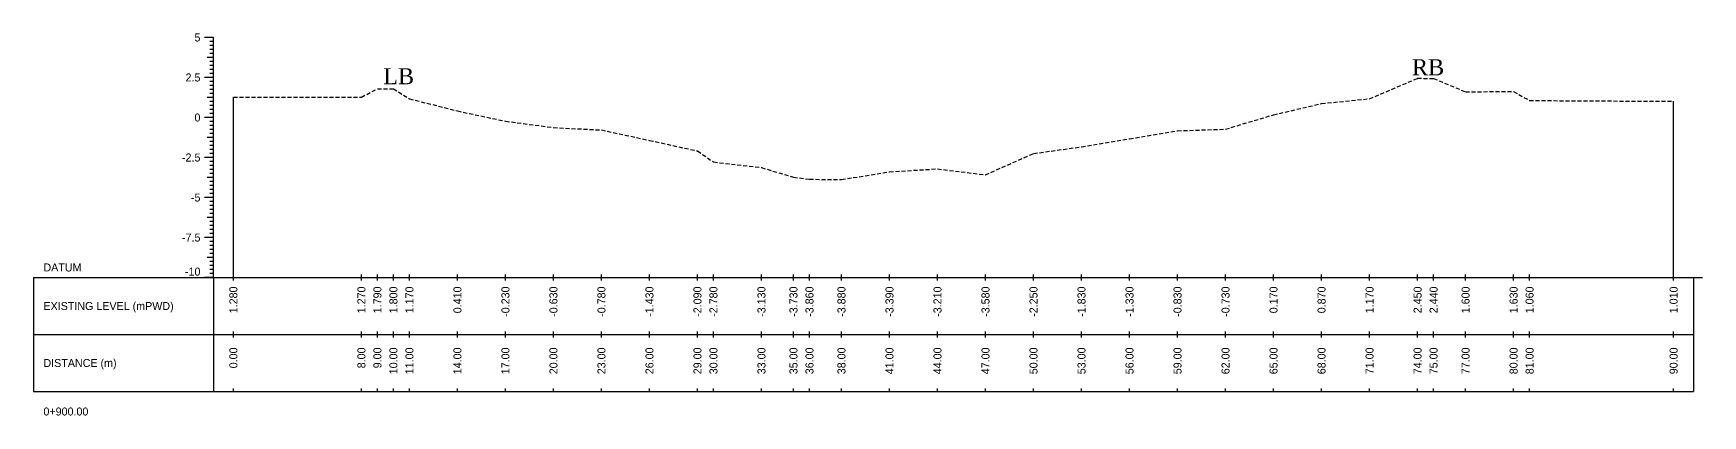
# Model space of a CAD drawing. Header units: inches. Extents: x 2527 to 3799, y -2520 to -1051.
# Drawn here: x 3084.5 to 3188.8, y -1242.1 to -1218.2 of the extents above; entities that cross this region are included whole.
import ezdxf
from ezdxf.enums import TextEntityAlignment as Align

# ---------------------------------------------------------------- set-up
doc = ezdxf.new("R2010")
doc.units = ezdxf.units.IN
doc.header["$MEASUREMENT"] = 0
doc.linetypes.add('HIDDEN', pattern=[0.375, 0.25, -0.125])
doc.layers.add('CS_Drawing', color=7, linetype='Continuous')
doc.layers.add('GL', color=3, linetype='HIDDEN')
doc.styles.add('romans', font='romans.shx')

msp = doc.modelspace()

# ---------------------------------------------------------------- linework, layer by layer
at = {"layer": 'CS_Drawing'}
for p, q in [((3095.74, -1218.49), (3095.18, -1218.49)), ((3095.74, -1218.49), (3095.35, -1218.49)), ((3095.74, -1218.49), (3095.52, -1218.49)), ((3095.74, -1218.74), (3095.52, -1218.74)), ((3095.74, -1218.99), (3095.52, -1218.99)), ((3095.74, -1219.24), (3095.52, -1219.24)), ((3095.74, -1233.49), (3095.74, -1218.49)), ((3095.74, -1219.74), (3095.35, -1219.74)), ((3095.74, -1219.49), (3095.52, -1219.49)), ((3095.74, -1219.74), (3095.52, -1219.74)), ((3095.74, -1219.99), (3095.52, -1219.99)), ((3095.74, -1220.24), (3095.52, -1220.24)), ((3095.74, -1220.99), (3095.18, -1220.99)), ((3095.74, -1220.99), (3095.35, -1220.99)), ((3095.74, -1220.49), (3095.52, -1220.49)), ((3095.74, -1220.74), (3095.52, -1220.74)), ((3095.74, -1220.99), (3095.52, -1220.99)), ((3095.74, -1221.24), (3095.52, -1221.24)), ((3095.74, -1221.49), (3095.52, -1221.49)), ((3095.74, -1222.24), (3095.35, -1222.24)), ((3095.74, -1221.74), (3095.52, -1221.74)), ((3095.74, -1221.99), (3095.52, -1221.99)), ((3095.74, -1222.24), (3095.52, -1222.24)), ((3095.74, -1222.49), (3095.52, -1222.49)), ((3096.99, -1233.49), (3096.99, -1222.21)), ((3186.99, -1233.49), (3186.99, -1222.48)), ((3095.74, -1223.49), (3095.18, -1223.49)), ((3095.74, -1223.49), (3095.35, -1223.49)), ((3095.74, -1222.74), (3095.52, -1222.74)), ((3095.74, -1222.99), (3095.52, -1222.99)), ((3095.74, -1223.24), (3095.52, -1223.24)), ((3095.74, -1223.49), (3095.52, -1223.49)), ((3095.74, -1223.74), (3095.52, -1223.74)), ((3095.74, -1223.99), (3095.52, -1223.99)), ((3095.74, -1224.24), (3095.52, -1224.24)), ((3095.74, -1224.49), (3095.52, -1224.49)), ((3095.74, -1224.74), (3095.35, -1224.74)), ((3095.74, -1224.74), (3095.52, -1224.74)), ((3095.74, -1224.99), (3095.52, -1224.99)), ((3095.74, -1225.24), (3095.52, -1225.24)), ((3095.74, -1225.49), (3095.52, -1225.49)), ((3095.74, -1225.99), (3095.18, -1225.99)), ((3095.74, -1225.99), (3095.35, -1225.99)), ((3095.74, -1225.74), (3095.52, -1225.74)), ((3095.74, -1225.99), (3095.52, -1225.99)), ((3095.74, -1226.24), (3095.52, -1226.24)), ((3095.74, -1226.49), (3095.52, -1226.49)), ((3095.74, -1227.24), (3095.35, -1227.24)), ((3095.74, -1226.74), (3095.52, -1226.74)), ((3095.74, -1226.99), (3095.52, -1226.99)), ((3095.74, -1227.24), (3095.52, -1227.24)), ((3095.74, -1227.49), (3095.52, -1227.49)), ((3095.74, -1227.74), (3095.52, -1227.74)), ((3095.74, -1228.49), (3095.18, -1228.49)), ((3095.74, -1228.49), (3095.35, -1228.49)), ((3095.74, -1227.99), (3095.52, -1227.99)), ((3095.74, -1228.24), (3095.52, -1228.24)), ((3095.74, -1228.49), (3095.52, -1228.49)), ((3095.74, -1228.74), (3095.52, -1228.74)), ((3095.74, -1229.74), (3095.35, -1229.74)), ((3095.74, -1228.99), (3095.52, -1228.99)), ((3095.74, -1229.24), (3095.52, -1229.24)), ((3095.74, -1229.49), (3095.52, -1229.49)), ((3095.74, -1229.74), (3095.52, -1229.74)), ((3095.74, -1229.99), (3095.52, -1229.99)), ((3095.74, -1230.24), (3095.52, -1230.24)), ((3095.74, -1230.49), (3095.52, -1230.49)), ((3095.74, -1230.74), (3095.52, -1230.74)), ((3095.74, -1230.99), (3095.18, -1230.99)), ((3095.74, -1230.99), (3095.35, -1230.99)), ((3095.74, -1230.99), (3095.52, -1230.99)), ((3095.74, -1231.24), (3095.52, -1231.24)), ((3095.74, -1231.49), (3095.52, -1231.49)), ((3095.74, -1231.74), (3095.52, -1231.74)), ((3095.74, -1232.24), (3095.35, -1232.24)), ((3095.74, -1231.99), (3095.52, -1231.99)), ((3095.74, -1232.24), (3095.52, -1232.24)), ((3095.74, -1232.49), (3095.52, -1232.49)), ((3095.74, -1232.74), (3095.52, -1232.74)), ((3084.49, -1233.49), (3095.74, -1233.49)), ((3084.49, -1233.49), (3084.49, -1240.61)), ((3095.74, -1233.49), (3095.18, -1233.49)), ((3095.74, -1233.49), (3095.35, -1233.49)), ((3095.74, -1232.99), (3095.52, -1232.99)), ((3095.74, -1233.24), (3095.52, -1233.24)), ((3095.74, -1233.49), (3095.52, -1233.49)), ((3095.74, -1233.49), (3188.24, -1233.49)), ((3095.74, -1233.49), (3095.74, -1240.61)), ((3096.99, -1233.67), (3096.99, -1233.3)), ((3104.99, -1233.67), (3104.99, -1233.3)), ((3105.99, -1233.67), (3105.99, -1233.3)), ((3106.99, -1233.67), (3106.99, -1233.3)), ((3107.99, -1233.67), (3107.99, -1233.3)), ((3110.99, -1233.67), (3110.99, -1233.3)), ((3113.99, -1233.67), (3113.99, -1233.3)), ((3116.99, -1233.67), (3116.99, -1233.3)), ((3119.99, -1233.67), (3119.99, -1233.3)), ((3122.99, -1233.67), (3122.99, -1233.3)), ((3125.99, -1233.67), (3125.99, -1233.3)), ((3126.99, -1233.67), (3126.99, -1233.3)), ((3129.99, -1233.67), (3129.99, -1233.3)), ((3131.99, -1233.67), (3131.99, -1233.3)), ((3132.99, -1233.67), (3132.99, -1233.3)), ((3134.99, -1233.67), (3134.99, -1233.3)), ((3137.99, -1233.67), (3137.99, -1233.3)), ((3140.99, -1233.67), (3140.99, -1233.3)), ((3143.99, -1233.67), (3143.99, -1233.3)), ((3146.99, -1233.67), (3146.99, -1233.3)), ((3149.99, -1233.67), (3149.99, -1233.3)), ((3152.99, -1233.67), (3152.99, -1233.3)), ((3155.99, -1233.67), (3155.99, -1233.3)), ((3158.99, -1233.67), (3158.99, -1233.3)), ((3161.99, -1233.67), (3161.99, -1233.3)), ((3164.99, -1233.67), (3164.99, -1233.3)), ((3167.99, -1233.67), (3167.99, -1233.3)), ((3170.99, -1233.67), (3170.99, -1233.3)), ((3171.99, -1233.67), (3171.99, -1233.3)), ((3173.99, -1233.67), (3173.99, -1233.3)), ((3176.99, -1233.67), (3176.99, -1233.3)), ((3177.99, -1233.67), (3177.99, -1233.3)), ((3186.99, -1233.67), (3186.99, -1233.3)), ((3188.24, -1233.49), (3188.8, -1233.49)), ((3188.24, -1233.49), (3188.63, -1233.49)), ((3188.24, -1233.49), (3188.47, -1233.49)), ((3188.24, -1233.49), (3188.24, -1240.61)), ((3084.49, -1237.05), (3095.74, -1237.05)), ((3095.74, -1237.05), (3188.24, -1237.05)), ((3095.74, -1237.05), (3188.24, -1237.05)), ((3096.99, -1237.24), (3096.99, -1236.86)), ((3104.99, -1237.24), (3104.99, -1236.86)), ((3105.99, -1237.24), (3105.99, -1236.86)), ((3106.99, -1237.24), (3106.99, -1236.86)), ((3107.99, -1237.24), (3107.99, -1236.86)), ((3110.99, -1237.24), (3110.99, -1236.86)), ((3113.99, -1237.24), (3113.99, -1236.86)), ((3116.99, -1237.24), (3116.99, -1236.86)), ((3119.99, -1237.24), (3119.99, -1236.86)), ((3122.99, -1237.24), (3122.99, -1236.86)), ((3125.99, -1237.24), (3125.99, -1236.86)), ((3126.99, -1237.24), (3126.99, -1236.86)), ((3129.99, -1237.24), (3129.99, -1236.86)), ((3131.99, -1237.24), (3131.99, -1236.86)), ((3132.99, -1237.24), (3132.99, -1236.86)), ((3134.99, -1237.24), (3134.99, -1236.86)), ((3137.99, -1237.24), (3137.99, -1236.86)), ((3140.99, -1237.24), (3140.99, -1236.86)), ((3143.99, -1237.24), (3143.99, -1236.86)), ((3146.99, -1237.24), (3146.99, -1236.86)), ((3149.99, -1237.24), (3149.99, -1236.86)), ((3152.99, -1237.24), (3152.99, -1236.86)), ((3155.99, -1237.24), (3155.99, -1236.86)), ((3158.99, -1237.24), (3158.99, -1236.86)), ((3161.99, -1237.24), (3161.99, -1236.86)), ((3164.99, -1237.24), (3164.99, -1236.86)), ((3167.99, -1237.24), (3167.99, -1236.86)), ((3170.99, -1237.24), (3170.99, -1236.86)), ((3171.99, -1237.24), (3171.99, -1236.86)), ((3173.99, -1237.24), (3173.99, -1236.86)), ((3176.99, -1237.24), (3176.99, -1236.86)), ((3177.99, -1237.24), (3177.99, -1236.86)), ((3186.99, -1237.24), (3186.99, -1236.86)), ((3084.49, -1240.61), (3095.74, -1240.61)), ((3095.74, -1240.61), (3188.24, -1240.61)), ((3096.99, -1240.61), (3096.99, -1240.42)), ((3104.99, -1240.61), (3104.99, -1240.42)), ((3105.99, -1240.61), (3105.99, -1240.42)), ((3106.99, -1240.61), (3106.99, -1240.42)), ((3107.99, -1240.61), (3107.99, -1240.42)), ((3110.99, -1240.61), (3110.99, -1240.42)), ((3113.99, -1240.61), (3113.99, -1240.42)), ((3116.99, -1240.61), (3116.99, -1240.42)), ((3119.99, -1240.61), (3119.99, -1240.42)), ((3122.99, -1240.61), (3122.99, -1240.42)), ((3125.99, -1240.61), (3125.99, -1240.42)), ((3126.99, -1240.61), (3126.99, -1240.42)), ((3129.99, -1240.61), (3129.99, -1240.42)), ((3131.99, -1240.61), (3131.99, -1240.42)), ((3132.99, -1240.61), (3132.99, -1240.42)), ((3134.99, -1240.61), (3134.99, -1240.42)), ((3137.99, -1240.61), (3137.99, -1240.42)), ((3140.99, -1240.61), (3140.99, -1240.42)), ((3143.99, -1240.61), (3143.99, -1240.42)), ((3146.99, -1240.61), (3146.99, -1240.42)), ((3149.99, -1240.61), (3149.99, -1240.42)), ((3152.99, -1240.61), (3152.99, -1240.42)), ((3155.99, -1240.61), (3155.99, -1240.42)), ((3158.99, -1240.61), (3158.99, -1240.42)), ((3161.99, -1240.61), (3161.99, -1240.42)), ((3164.99, -1240.61), (3164.99, -1240.42)), ((3167.99, -1240.61), (3167.99, -1240.42)), ((3170.99, -1240.61), (3170.99, -1240.42)), ((3171.99, -1240.61), (3171.99, -1240.42)), ((3173.99, -1240.61), (3173.99, -1240.42)), ((3176.99, -1240.61), (3176.99, -1240.42)), ((3177.99, -1240.61), (3177.99, -1240.42)), ((3186.99, -1240.61), (3186.99, -1240.42))]:
    msp.add_line(p, q, dxfattribs=at)
at = {"layer": 'GL'}
msp.add_lwpolyline([(3096.99, -1222.21), (3104.99, -1222.22), (3105.99, -1221.7), (3106.99, -1221.69), (3107.99, -1222.32), (3110.99, -1223.08), (3113.99, -1223.72), (3116.99, -1224.12), (3119.99, -1224.27), (3122.99, -1224.92), (3125.99, -1225.58), (3126.99, -1226.27), (3129.99, -1226.62), (3131.99, -1227.22), (3132.99, -1227.35), (3134.99, -1227.37), (3137.99, -1226.88), (3140.99, -1226.7), (3143.99, -1227.07), (3146.99, -1225.74), (3149.99, -1225.32), (3152.99, -1224.82), (3155.99, -1224.32), (3158.99, -1224.22), (3161.99, -1223.32), (3164.99, -1222.62), (3167.99, -1222.32), (3170.99, -1221.04), (3171.99, -1221.05), (3173.99, -1221.89), (3176.99, -1221.86), (3177.99, -1222.43), (3186.99, -1222.48)], dxfattribs=at)

# ---------------------------------------------------------------- texts
at = {"char_height": 1, "width": 87.7722, "attachment_point": 1, "style": 'romans'}
for s, insert in [('{\\fTimes New Roman|b0|i0|c0|p18;LB}', (3106.35, -1220.41)), ('{\\fTimes New Roman|b0|i0|c0|p18;RB}', (3170.64, -1219.85))]:
    msp.add_mtext(s, dxfattribs=dict(at, insert=insert))
at = {"layer": 'CS_Drawing'}
for s, p in [('5', (3094.93, -1218.49)), ('2.5', (3094.93, -1220.99)), ('0', (3094.93, -1223.49)), ('-2.5', (3094.93, -1225.99)), ('-5', (3094.93, -1228.49)), ('-7.5', (3094.93, -1230.99))]:
    msp.add_text(s, height=0.5, dxfattribs=at).set_placement(p, align=Align.MIDDLE_RIGHT)
for s, p in [('DATUM', (3085.12, -1232.86)), ('EXISTING LEVEL (mPWD)', (3085.12, -1235.27)), ('DISTANCE (m)', (3085.12, -1238.83)), ('0+900.00', (3085.12, -1241.86))]:
    msp.add_text(s, height=0.5, dxfattribs=at).set_placement(p, align=Align.MIDDLE_LEFT)
msp.add_text('-10', height=0.5, dxfattribs=at).set_placement((3094.93, -1233.37), align=Align.RIGHT)
for s, p in [('1.280', (3096.99, -1234.05)), ('1.270', (3104.99, -1234.05)), ('1.790', (3105.99, -1234.05)), ('1.800', (3106.99, -1234.05)), ('1.170', (3107.99, -1234.05)), ('0.410', (3110.99, -1234.05)), ('-0.230', (3113.99, -1234.05)), ('-0.630', (3116.99, -1234.05)), ('-0.780', (3119.99, -1234.05)), ('-1.430', (3122.99, -1234.05)), ('-2.090', (3125.99, -1234.05)), ('-2.780', (3126.99, -1234.05)), ('-3.130', (3129.99, -1234.05)), ('-3.730', (3131.99, -1234.05)), ('-3.860', (3132.99, -1234.05)), ('-3.880', (3134.99, -1234.05)), ('-3.390', (3137.99, -1234.05)), ('-3.210', (3140.99, -1234.05)), ('-3.580', (3143.99, -1234.05)), ('-2.250', (3146.99, -1234.05)), ('-1.830', (3149.99, -1234.05)), ('-1.330', (3152.99, -1234.05)), ('-0.830', (3155.99, -1234.05)), ('-0.730', (3158.99, -1234.05)), ('0.170', (3161.99, -1234.05)), ('0.870', (3164.99, -1234.05)), ('1.170', (3167.99, -1234.05)), ('2.450', (3170.99, -1234.05)), ('2.440', (3171.99, -1234.05)), ('1.600', (3173.99, -1234.05)), ('1.630', (3176.99, -1234.05)), ('1.060', (3177.99, -1234.05)), ('1.010', (3186.99, -1234.05)), ('0.00', (3096.99, -1237.86)), ('8.00', (3104.99, -1237.86)), ('9.00', (3105.99, -1237.86)), ('10.00', (3106.99, -1237.86)), ('11.00', (3107.99, -1237.86)), ('14.00', (3110.99, -1237.86)), ('17.00', (3113.99, -1237.86)), ('20.00', (3116.99, -1237.86)), ('23.00', (3119.99, -1237.86)), ('26.00', (3122.99, -1237.86)), ('29.00', (3125.99, -1237.86)), ('30.00', (3126.99, -1237.86)), ('33.00', (3129.99, -1237.86)), ('35.00', (3131.99, -1237.86)), ('36.00', (3132.99, -1237.86)), ('38.00', (3134.99, -1237.86)), ('41.00', (3137.99, -1237.86)), ('44.00', (3140.99, -1237.86)), ('47.00', (3143.99, -1237.86)), ('50.00', (3146.99, -1237.86)), ('53.00', (3149.99, -1237.86)), ('56.00', (3152.99, -1237.86)), ('59.00', (3155.99, -1237.86)), ('62.00', (3158.99, -1237.86)), ('65.00', (3161.99, -1237.86)), ('68.00', (3164.99, -1237.86)), ('71.00', (3167.99, -1237.86)), ('74.00', (3170.99, -1237.86)), ('75.00', (3171.99, -1237.86)), ('77.00', (3173.99, -1237.86)), ('80.00', (3176.99, -1237.86)), ('81.00', (3177.99, -1237.86)), ('90.00', (3186.99, -1237.86))]:
    msp.add_text(s, height=0.5, rotation=90, dxfattribs=at).set_placement(p, align=Align.MIDDLE_RIGHT)

doc.saveas('drawing.dxf')
